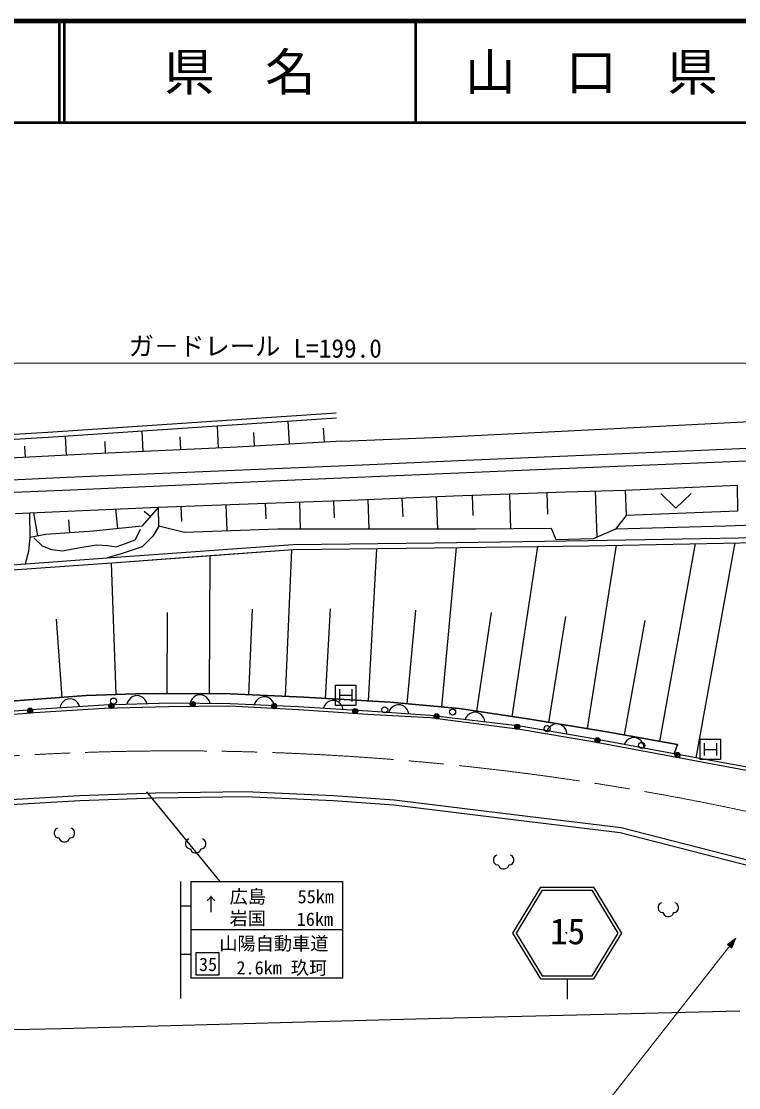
# Model space of a CAD drawing. Units: millimetres, scale not verified. Extents: x 40000 to 680000, y 20000 to 380000.
# Drawn here: x 294022 to 364939, y 274672 to 380000 of the extents above; entities that cross this region are included whole.
import ezdxf
from ezdxf.enums import TextEntityAlignment as Align

# ---------------------------------------------------------------- set-up
doc = ezdxf.new("R2010")
doc.units = ezdxf.units.MM
doc.header["$LTSCALE"] = 1000
doc.linetypes.add('CHAIN', pattern=[18.5, 12, -1.5, 3.5, -1.5])
for name, color, linetype, lineweight in [('S-BGD', 7, 'Continuous', 25), ('S-BMK', 2, 'CHAIN', 13), ('S-STR-HTXT', 7, 'Continuous', 13), ('S-STR-STRC', 7, 'Continuous', 25), ('S-TTL', 2, 'Continuous', 140), ('S-TTL-LINE', 7, 'Continuous', 50)]:
    doc.layers.add(name, color=color, linetype=linetype, lineweight=lineweight)
doc.layers.add('S-TTL-TXT', color=7, linetype='Continuous')
doc.styles.add('ＭＳ ゴシック', font='')
doc.styles.get('ＭＳ ゴシック').set_extended_font_data('MS Gothic')

msp = doc.modelspace()

# ---------------------------------------------------------------- linework, layer by layer
at = {"layer": 'S-BGD'}
for p, q in [((296637, 339423), (325143, 341345)), ((296668, 338921), (325177, 340843)), ((296668, 338921), (325177, 340843)), ((320534, 338241), (320401, 340521)), ((350724, 339671), (369572, 340655)), ((281084, 338533), (296637, 339423)), ((306075, 337497), (305979, 339549)), ((313505, 337848), (313403, 340049)), ((317087, 338038), (317008, 339388)), ((323981, 338444), (323900, 339830)), ((335537, 338921), (350724, 339671)), ((281109, 338030), (296668, 338921)), ((281109, 338030), (296668, 338921)), ((298476, 337128), (298378, 339036)), ((302360, 337321), (302305, 338507)), ((309790, 337673), (309731, 338948)), ((325705, 338546), (315363, 337936)), ((325705, 338546), (335537, 338921)), ((381457, 338504), (359696, 337543)), ((300503, 337233), (284292, 336389)), ((294424, 336917), (294366, 338039)), ((315363, 337936), (300503, 337233)), ((359696, 337543), (337962, 336622)), ((326985, 336121), (298519, 334950)), ((337962, 336622), (326985, 336121)), ((346549, 335786), (370499, 336790)), ((298519, 334950), (275621, 333862)), ((321823, 334740), (346549, 335786)), ((298923, 333737), (321823, 334740)), ((353707, 333705), (364790, 334188)), ((364790, 334188), (364837, 331630)), ((255835, 331980), (298923, 333737)), ((326570, 332692), (336735, 333126)), ((331653, 332909), (331730, 331071)), ((335041, 333054), (335176, 329845)), ((336735, 333126), (347810, 333512)), ((338581, 333191), (338650, 331183)), ((342272, 333319), (342391, 329867)), ((345964, 333448), (346037, 331314)), ((347810, 333512), (353707, 333705)), ((350758, 333609), (350906, 329039)), ((353707, 333705), (353803, 331196)), ((357234, 333350), (358734, 331901)), ((358734, 331901), (360234, 333350)), ((294828, 331437), (307582, 332016)), ((303555, 329893), (303362, 331831)), ((307582, 332016), (305952, 330135)), ((307582, 332016), (316453, 332354)), ((307623, 330135), (307582, 332016)), ((309800, 332101), (309857, 330585)), ((314235, 332270), (314333, 329660)), ((316453, 332354), (326570, 332692)), ((318139, 332411), (318191, 330846)), ((321511, 332523), (321600, 329845)), ((324884, 332636), (324939, 330961)), ((328264, 332764), (328387, 329845)), ((293433, 331382), (294828, 331437)), ((294828, 331437), (294876, 329025)), ((295667, 329169), (295254, 331457)), ((298808, 329483), (298717, 330762)), ((306767, 331076), (306174, 331596)), ((353803, 331196), (352748, 329845)), ((364837, 331630), (353803, 331196)), ((305952, 330135), (301157, 329652)), ((305619, 329405), (305799, 329838)), ((307623, 330135), (307017, 329153)), ((310164, 329507), (307623, 330135)), ((319376, 329845), (310164, 329507)), ((326424, 329845), (319376, 329845)), ((338939, 329845), (326424, 329845)), ((346419, 329893), (338939, 329845)), ((346899, 328783), (346419, 329893)), ((352748, 329845), (350543, 328880)), ((363666, 330126), (352748, 329845)), ((376605, 330667), (363666, 330126)), ((294876, 329025), (294724, 327638)), ((296458, 329314), (294876, 329025)), ((295262, 328972), (296086, 328179)), ((301157, 329652), (296458, 329314)), ((304329, 328431), (305261, 328792)), ((305261, 328792), (305619, 329405)), ((307017, 329153), (305978, 328107)), ((334867, 328499), (350104, 328712)), ((350543, 328880), (346899, 328783)), ((350104, 328712), (366755, 329031)), ((294724, 327638), (294402, 326406)), ((296086, 328179), (297018, 327818)), ((297018, 327818), (298093, 327710)), ((298093, 327710), (299634, 327998)), ((299634, 327998), (301462, 328287)), ((301462, 328287), (302537, 328215)), ((302537, 328215), (303397, 328107)), ((303397, 328107), (304329, 328431)), ((303408, 327060), (320884, 328339)), ((303444, 326558), (320905, 327836)), ((305978, 328107), (303792, 327385)), ((312704, 327250), (320905, 327836)), ((320141, 313319), (320772, 327826)), ((320884, 328339), (334867, 328499)), ((320905, 327836), (334874, 327995)), ((320905, 327836), (334874, 327995)), ((328342, 312880), (329178, 327930)), ((334874, 327995), (350114, 328208)), ((334874, 327995), (350114, 328208)), ((335591, 312281), (337047, 328026)), ((342536, 311322), (345068, 328138)), ((349997, 310137), (352873, 328261)), ((350114, 328208), (366762, 328528)), ((350114, 328208), (366762, 328528)), ((357140, 308873), (360670, 328411)), ((360726, 307250), (364595, 328486)), ((293129, 326314), (303408, 327060)), ((293165, 325812), (303444, 326558)), ((293165, 325812), (303444, 326558)), ((303792, 327385), (302504, 326994)), ((303395, 313506), (302931, 326520)), ((303444, 326558), (312704, 327250)), ((312614, 313572), (312700, 327250)), ((308433, 313599), (308484, 321602)), ((316516, 313479), (316884, 321931)), ((324083, 313119), (324575, 321977)), ((332178, 312600), (333031, 321829)), ((339044, 311855), (340510, 321595)), ((298065, 313226), (297511, 320951)), ((346187, 310750), (347848, 321215)), ((353648, 309512), (355689, 320810)), ((325093, 312424), (325093, 314437)), ((325093, 314437), (327093, 314437)), ((325493, 314035), (325493, 312827)), ((326693, 314035), (326693, 312827)), ((327093, 314437), (327093, 312424)), ((290922, 312707), (300446, 313399)), ((300446, 313399), (290922, 312707)), ((298177, 312832), (297990, 312619)), ((298369, 312966), (298177, 312832)), ((298603, 313061), (298369, 312966)), ((298923, 313081), (298603, 313061)), ((299167, 313016), (298923, 313081)), ((299374, 312908), (299167, 313016)), ((299587, 312720), (299374, 312908)), ((300446, 313399), (306343, 313612)), ((306343, 313612), (300446, 313399)), ((304643, 312964), (304529, 312759)), ((304836, 313171), (304643, 312964)), ((305032, 313299), (304836, 313171)), ((305269, 313387), (305032, 313299)), ((305589, 313397), (305269, 313387)), ((305832, 313324), (305589, 313397)), ((306035, 313210), (305832, 313324)), ((306242, 313016), (306035, 313210)), ((306368, 312818), (306242, 313016)), ((306343, 313612), (314704, 313559)), ((314704, 313559), (306343, 313612)), ((310782, 312877), (310700, 312636)), ((310904, 313077), (310782, 312877)), ((311106, 313276), (310904, 313077)), ((311307, 313395), (311106, 313276)), ((311548, 313474), (311307, 313395)), ((311868, 313471), (311548, 313474)), ((312107, 313388), (311868, 313471)), ((312306, 313266), (312107, 313388)), ((312504, 313063), (312306, 313266)), ((312622, 312860), (312504, 313063)), ((312700, 312618), (312622, 312860)), ((314704, 313559), (321953, 313239)), ((321953, 313239), (314704, 313559)), ((317271, 312921), (317142, 312725)), ((317480, 313112), (317271, 312921)), ((317686, 313223), (317480, 313112)), ((317929, 313293), (317686, 313223)), ((318249, 313277), (317929, 313293)), ((318485, 313186), (318249, 313277)), ((318679, 313056), (318485, 313186)), ((318870, 312845), (318679, 313056)), ((318980, 312638), (318870, 312845)), ((321953, 313239), (330472, 312760)), ((330472, 312760), (321953, 313239)), ((324497, 312856), (324290, 312748)), ((324742, 312922), (324497, 312856)), ((325061, 312902), (324742, 312922)), ((325296, 312806), (325061, 312902)), ((325493, 313431), (326693, 313431)), ((295456, 312015), (289847, 311588)), ((302227, 312114), (295342, 311703)), ((302176, 312441), (295456, 312015)), ((297882, 312410), (297818, 312164)), ((297990, 312619), (297882, 312410)), ((299719, 312527), (299587, 312720)), ((299814, 312291), (299719, 312527)), ((308737, 312654), (302176, 312441)), ((308586, 312287), (302227, 312114)), ((304529, 312759), (304457, 312515)), ((306456, 312579), (306368, 312818)), ((314601, 312344), (308586, 312287)), ((314663, 312600), (308737, 312654)), ((321419, 311998), (314601, 312344)), ((321436, 312281), (314663, 312600)), ((317142, 312725), (317051, 312488)), ((319049, 312393), (318980, 312638)), ((328293, 311537), (321419, 311998)), ((328262, 311855), (321436, 312281)), ((323946, 312366), (323851, 312130)), ((324078, 312560), (323946, 312366)), ((324290, 312748), (324078, 312560)), ((327093, 312424), (325093, 312424)), ((325488, 312673), (325296, 312806)), ((325675, 312460), (325488, 312673)), ((325782, 312252), (325675, 312460)), ((325847, 312005), (325782, 312252)), ((334400, 311429), (328262, 311855)), ((330430, 311946), (330333, 311711)), ((330563, 312139), (330430, 311946)), ((330472, 312760), (337298, 312121)), ((337298, 312121), (330472, 312760)), ((330777, 312326), (330563, 312139)), ((330984, 312433), (330777, 312326)), ((331229, 312496), (330984, 312433)), ((331549, 312474), (331229, 312496)), ((331782, 312377), (331549, 312474)), ((331974, 312243), (331782, 312377)), ((332160, 312028), (331974, 312243)), ((332265, 311819), (332160, 312028)), ((332329, 311573), (332265, 311819)), ((337298, 312121), (344282, 311056)), ((344282, 311056), (337298, 312121)), ((295342, 311703), (289793, 311271)), ((334423, 311191), (328293, 311537)), ((343330, 310364), (334400, 311429)), ((343302, 310038), (334423, 311191)), ((337980, 311245), (337872, 311015)), ((338122, 311431), (337980, 311245)), ((338344, 311607), (338122, 311431)), ((338557, 311703), (338344, 311607)), ((338805, 311755), (338557, 311703)), ((339123, 311717), (338805, 311755)), ((339352, 311608), (339123, 311717)), ((339536, 311465), (339352, 311608)), ((339711, 311241), (339536, 311465)), ((339807, 311027), (339711, 311241)), ((339858, 310778), (339807, 311027)), ((344282, 311056), (351902, 309831)), ((351902, 309831), (344282, 311056)), ((350521, 308827), (343302, 310038)), ((350632, 309139), (343330, 310364)), ((346113, 310142), (345995, 309917)), ((346264, 310320), (346113, 310142)), ((346494, 310486), (346264, 310320)), ((346711, 310572), (346494, 310486)), ((346961, 310612), (346711, 310572)), ((347277, 310559), (346961, 310612)), ((347500, 310440), (347277, 310559)), ((347678, 310287), (347500, 310440)), ((347842, 310056), (347678, 310287)), ((347928, 309837), (347842, 310056)), ((347967, 309586), (347928, 309837)), ((351902, 309831), (358886, 308553)), ((358886, 308553), (351902, 309831)), ((358312, 307386), (350521, 308827)), ((358569, 307648), (350632, 309139)), ((353740, 308801), (353617, 308578)), ((353895, 308976), (353740, 308801)), ((354128, 309137), (353895, 308976)), ((354347, 309219), (354128, 309137)), ((354597, 309254), (354347, 309219)), ((354912, 309195), (354597, 309254)), ((355133, 309071), (354912, 309195)), ((355308, 308916), (355133, 309071)), ((355468, 308681), (355308, 308916)), ((355549, 308461), (355468, 308681)), ((361134, 307082), (361134, 309095)), ((361134, 309095), (363134, 309095)), ((361534, 308692), (361534, 307485)), ((362734, 308692), (362734, 307485)), ((363134, 309095), (363134, 307082)), ((355584, 308209), (355549, 308461)), ((358886, 308553), (358569, 307648)), ((358569, 307648), (358886, 308553)), ((367198, 306056), (358569, 307648)), ((361534, 308089), (362734, 308089)), ((367079, 305746), (358312, 307386)), ((363134, 307082), (361134, 307082)), ((291819, 303065), (299790, 303548)), ((299790, 303548), (307281, 303790)), ((307281, 303790), (316170, 303935)), ((307293, 303287), (316163, 303432)), ((316163, 303432), (324842, 303046)), ((316170, 303935), (324871, 303548)), ((324871, 303548), (330883, 303112)), ((291854, 302563), (299813, 303046)), ((299813, 303046), (307293, 303287)), ((324842, 303046), (330835, 302611)), ((330835, 302611), (342917, 301116)), ((330883, 303112), (342977, 301615)), ((342977, 301615), (353318, 300357)), ((297445, 300230), (297325, 300069)), ((297605, 300311), (297445, 300230)), ((299125, 300230), (298965, 300311)), ((299245, 300069), (299125, 300230)), ((342917, 301116), (353225, 299861)), ((353318, 300357), (371037, 295811)), ((297325, 300069), (297285, 299908)), ((297285, 299908), (297285, 299747)), ((297285, 299747), (297325, 299586)), ((297325, 299586), (297405, 299465)), ((297405, 299465), (297525, 299385)), ((297525, 299385), (297685, 299344)), ((297685, 299344), (297765, 299344)), ((297765, 299344), (297805, 299224)), ((297805, 299224), (297885, 299103)), ((298645, 299063), (298725, 299143)), ((298725, 299143), (298765, 299224)), ((298765, 299224), (298805, 299344)), ((298805, 299344), (298885, 299344)), ((298885, 299344), (299045, 299385)), ((299045, 299385), (299165, 299465)), ((299165, 299465), (299245, 299586)), ((299285, 299908), (299245, 300069)), ((299245, 299586), (299285, 299747)), ((299285, 299747), (299285, 299908)), ((310421, 299165), (310301, 299004)), ((310581, 299245), (310421, 299165)), ((312101, 299165), (311941, 299245)), ((312221, 299004), (312101, 299165)), ((353225, 299861), (370342, 295470)), ((297885, 299103), (298045, 298982)), ((298045, 298982), (298205, 298942)), ((298205, 298942), (298365, 298942)), ((298365, 298942), (298485, 298982)), ((298485, 298982), (298645, 299063)), ((310301, 299004), (310261, 298843)), ((310261, 298843), (310261, 298682)), ((310261, 298682), (310301, 298521)), ((310301, 298521), (310381, 298400)), ((310381, 298400), (310501, 298319)), ((310501, 298319), (310661, 298279)), ((310661, 298279), (310741, 298279)), ((310741, 298279), (310781, 298158)), ((310781, 298158), (310861, 298037)), ((311621, 297997), (311701, 298078)), ((311701, 298078), (311741, 298158)), ((311741, 298158), (311781, 298279)), ((311781, 298279), (311861, 298279)), ((311861, 298279), (312021, 298319)), ((312021, 298319), (312141, 298400)), ((312141, 298400), (312221, 298521)), ((312261, 298843), (312221, 299004)), ((312221, 298521), (312261, 298682)), ((312261, 298682), (312261, 298843)), ((310861, 298037), (311021, 297917)), ((311021, 297917), (311181, 297876)), ((311181, 297876), (311341, 297876)), ((311341, 297876), (311461, 297917)), ((311461, 297917), (311621, 297997)), ((340736, 297406), (340696, 297244)), ((340696, 297244), (340696, 297083)), ((340696, 297083), (340736, 296922)), ((340856, 297567), (340736, 297406)), ((341016, 297647), (340856, 297567)), ((342536, 297567), (342376, 297647)), ((342656, 297406), (342536, 297567)), ((342696, 297244), (342656, 297406)), ((342656, 296922), (342696, 297083)), ((342696, 297083), (342696, 297244)), ((340736, 296922), (340816, 296802)), ((340816, 296802), (340936, 296721)), ((340936, 296721), (341096, 296681)), ((341096, 296681), (341176, 296681)), ((341176, 296681), (341216, 296560)), ((341216, 296560), (341296, 296439)), ((341296, 296439), (341456, 296319)), ((341456, 296319), (341616, 296278)), ((341616, 296278), (341776, 296278)), ((341776, 296278), (341896, 296319)), ((341896, 296319), (342056, 296399)), ((342056, 296399), (342136, 296480)), ((342136, 296480), (342176, 296560)), ((342176, 296560), (342216, 296681)), ((342216, 296681), (342296, 296681)), ((342296, 296681), (342456, 296721)), ((342456, 296721), (342576, 296802)), ((342576, 296802), (342656, 296922)), ((357138, 292861), (357018, 292700)), ((357298, 292942), (357138, 292861)), ((358818, 292861), (358658, 292942)), ((358938, 292700), (358818, 292861)), ((357018, 292700), (356978, 292539)), ((356978, 292539), (356978, 292378)), ((356978, 292378), (357018, 292217)), ((357018, 292217), (357098, 292096)), ((357098, 292096), (357218, 292016)), ((357218, 292016), (357378, 291975)), ((357378, 291975), (357458, 291975)), ((357458, 291975), (357498, 291855)), ((357498, 291855), (357578, 291734)), ((358338, 291694), (358418, 291774)), ((358418, 291774), (358458, 291855)), ((358458, 291855), (358498, 291975)), ((358498, 291975), (358578, 291975)), ((358578, 291975), (358738, 292016)), ((358738, 292016), (358858, 292096)), ((358858, 292096), (358938, 292217)), ((358978, 292539), (358938, 292700)), ((358938, 292217), (358978, 292378)), ((358978, 292378), (358978, 292539)), ((357578, 291734), (357738, 291613)), ((357738, 291613), (357898, 291573)), ((357898, 291573), (358058, 291573)), ((358058, 291573), (358178, 291613)), ((358178, 291613), (358338, 291694)), ((319612, 281119), (335473, 281539)), ((335473, 281539), (352957, 281959)), ((352957, 281959), (365062, 282259)), ((288961, 280339), (297965, 280519)), ((297965, 280519), (319612, 281119))]:
    msp.add_line(p, q, dxfattribs=at)
for centre, major_axis in [((303135, 312851), (0, 302)), ((294885, 311920), (0, 252)), ((294885, 311920), (0, 151)), ((294885, 311920), (0, 50.3)), ((302922, 312384), (0, 252)), ((302922, 312384), (0, 151)), ((302922, 312384), (0, 50.3)), ((310962, 312561), (0, 252)), ((310962, 312561), (0, 151)), ((310962, 312561), (0, 50.3)), ((319010, 312372), (0, 252)), ((319010, 312372), (0, 151)), ((319010, 312372), (0, 50.3)), ((327036, 311873), (0, 252)), ((327036, 311873), (0, 151)), ((327036, 311873), (0, 50.3)), ((329955, 311993), (0, 302)), ((336660, 311778), (0, 302)), ((335072, 311360), (0, 252)), ((335072, 311360), (0, 151)), ((335072, 311360), (0, 50.3)), ((343044, 310325), (0, 252)), ((343044, 310325), (0, 151)), ((343044, 310325), (0, 50.3)), ((346004, 310128), (0, 302)), ((350987, 308997), (0, 252)), ((350987, 308997), (0, 151)), ((350987, 308997), (0, 50.3)), ((355348, 308479), (0, 302)), ((358893, 307533), (0, 252)), ((358893, 307533), (0, 151)), ((358893, 307533), (0, 50.3))]:
    msp.add_ellipse(centre, major_axis=major_axis, ratio=0.993646, dxfattribs=at)
at = {"layer": 'S-BMK'}
msp.add_ellipse((309393, 36208), major_axis=(0, 271732), ratio=0.993646, start_param=6.0667115, end_param=6.4287702, dxfattribs=at)
at = {"layer": 'S-STR-HTXT'}
for p, q in [((228203, 346251), (422704, 346251)), ((364659, 289424), (330966, 246539)), ((363820, 288809), (364659, 289424)), ((364259, 288460), (363820, 288809)), ((363907, 288791), (364486, 289203)), ((364221, 288541), (363907, 288791)), ((363995, 288772), (364386, 289076)), ((364183, 288623), (363995, 288772)), ((364082, 288754), (364238, 288887)), ((364145, 288704), (364082, 288754)), ((364238, 288887), (364145, 288704)), ((364386, 289076), (364183, 288623)), ((364486, 289203), (364221, 288541)), ((364659, 289424), (364259, 288460))]:
    msp.add_line(p, q, dxfattribs=at)
at = {"layer": 'S-STR-STRC'}
for p, q in [((306405, 303886), (313647, 295040)), ((309775, 295040), (309775, 283466)), ((310775, 295040), (325775, 295040)), ((310775, 295040), (310775, 285479)), ((325775, 295040), (325775, 285479)), ((345345, 294475), (342581, 289946)), ((345513, 294173), (342933, 289946)), ((345345, 294475), (350617, 294475)), ((345513, 294173), (350450, 294173)), ((353029, 289946), (350450, 294173)), ((353381, 289946), (350617, 294475)), ((309775, 292649), (310775, 292649)), ((325775, 290259), (310775, 290259)), ((342581, 289946), (345345, 285417)), ((342933, 289946), (345513, 285719)), ((347829, 290022), (347981, 289946)), ((350450, 285719), (353029, 289946)), ((350617, 285417), (353381, 289946)), ((309775, 287869), (310775, 287869)), ((311303, 285799), (311303, 288019)), ((311303, 288019), (313536, 288019)), ((313536, 288019), (313536, 285799)), ((325775, 285479), (310775, 285479)), ((313536, 285799), (311303, 285799)), ((345513, 285719), (350450, 285719)), ((345345, 285417), (350617, 285417)), ((347981, 285417), (347981, 283404))]:
    msp.add_line(p, q, dxfattribs=at)
at = {"layer": 'S-TTL'}
msp.add_line((680000, 380000), (40000, 380000), dxfattribs=at)
at = {"layer": 'S-TTL-LINE'}
for p, q in [((297750, 380000), (297750, 370000)), ((298250, 380000), (298250, 370000)), ((333000, 380000), (333000, 370000)), ((40000, 370000), (680000, 370000))]:
    msp.add_line(p, q, dxfattribs=at)

# ---------------------------------------------------------------- texts
at = {"layer": 'S-STR-HTXT', "style": 'ＭＳ ゴシック'}
for s, p in [('ガ－ドレール', (304635, 346450)), ('L=199.0', (320935, 346229))]:
    msp.add_text(s, height=1833, dxfattribs=at).set_placement(p, align=Align.BOTTOM_LEFT)
at = {"layer": 'S-STR-STRC', "style": 'ＭＳ ゴシック'}
for s, height, p in [('広島', 1320, (314608, 292486)), ('55km', 1320, (321334, 292486)), ('↑', 1320, (311875, 291744)), ('岩国', 1320, (314608, 290344)), ('16km', 1320, (321249, 290258)), ('15', 2566, (346281, 288066)), ('山陽自動車道', 1320, (313587, 287859)), ('35', 1320, (311582, 285799)), ('2.6km', 1320, (315289, 285460)), ('玖珂', 1320, (320653, 285460))]:
    msp.add_text(s, height=height, dxfattribs=at).set_placement(p, align=Align.BOTTOM_LEFT)
at = {"layer": 'S-TTL-TXT', "style": 'ＭＳ ゴシック'}
for s, p in [('県\u3000名', (315625, 375000)), ('山\u3000口\u3000県', (350375, 375000))]:
    msp.add_text(s, height=3666, dxfattribs=at).set_placement(p, align=Align.MIDDLE_CENTER)

doc.saveas('drawing.dxf')
